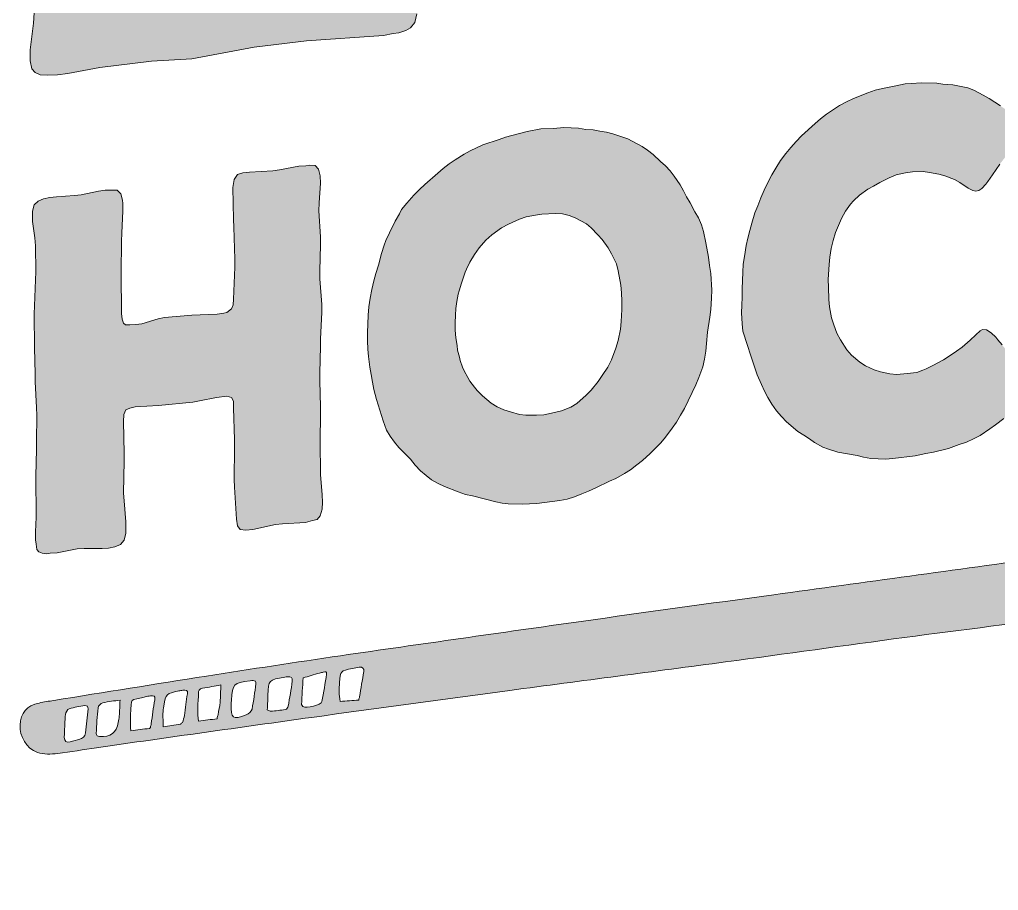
# Model space of a CAD drawing. Header units: inches. Extents: x 0.39 to 6.27, y -7.88 to -1.02.
# Drawn here: x 0.391 to 3.332, y -7.883 to -5.267 of the extents above; entities that cross this region are included whole.
import ezdxf

# ---------------------------------------------------------------- set-up
doc = ezdxf.new("R2010")
doc.units = ezdxf.units.IN
doc.header["$MEASUREMENT"] = 0
doc.layers.add('Layer 1', color=7, linetype='Continuous')

# ---------------------------------------------------------------- blocks, each defined once
blk = doc.blocks.new('block 5')
at = {"layer": 'Layer 1', "true_color": 0xfbb03b}
h = blk.add_hatch(color=40, dxfattribs=at)
h.dxf.hatch_style = 2
h.paths.add_polyline_path([(3.4361, -6.373), (3.4259, -6.3861), (3.403, -6.4126), (3.3876, -6.4278), (3.3633, -6.4515), (3.348, -6.4652), (3.3224, -6.4846), (3.3057, -6.497), (3.2763, -6.5169), (3.257, -6.5267), (3.2352, -6.5368), (3.2134, -6.5439), (3.1813, -6.5553), (3.1363, -6.5667), (3.1131, -6.571), (3.081, -6.5779), (3.0141, -6.5861), (2.9922, -6.5873), (2.9703, -6.5871), (2.9484, -6.5853), (2.9264, -6.5821), (2.9071, -6.5771), (2.849, -6.5664), (2.8206, -6.5581), (2.8038, -6.5513), (2.7792, -6.538), (2.7637, -6.5266), (2.7468, -6.5154), (2.7287, -6.5043), (2.695, -6.4758), (2.6794, -6.46), (2.6651, -6.4425), (2.6508, -6.4221), (2.639, -6.4028), (2.6286, -6.3834), (2.6194, -6.3638), (2.6063, -6.3343), (2.5865, -6.2746), (2.5772, -6.2461), (2.564, -6.2034), (2.5613, -6.1815), (2.5597, -6.1477), (2.5608, -6.1253), (2.5619, -6.1015), (2.5617, -6.0764), (2.5639, -6.0258), (2.565, -6.002), (2.5687, -5.9793), (2.5735, -5.9462), (2.5785, -5.9234), (2.5848, -5.9004), (2.591, -5.8789), (2.5998, -5.8482), (2.6087, -5.8264), (2.6175, -5.8031), (2.6276, -5.7797), (2.639, -5.7561), (2.6504, -5.734), (2.6631, -5.7132), (2.6771, -5.6908), (2.6924, -5.6696), (2.7077, -5.6515), (2.7243, -5.6332), (2.7396, -5.6165), (2.7806, -5.5789), (2.7972, -5.565), (2.8151, -5.551), (2.8536, -5.5255), (2.8754, -5.514), (2.8959, -5.5041), (2.9396, -5.4869), (2.9614, -5.4797), (2.9833, -5.4741), (3.0231, -5.4662), (3.0514, -5.4598), (3.0707, -5.4589), (3.099, -5.4569), (3.1467, -5.4585), (3.1648, -5.4607), (3.1944, -5.463), (3.2396, -5.4722), (3.2577, -5.4789), (3.2861, -5.4946), (3.3042, -5.5042), (3.3379, -5.5267), (3.3781, -5.5544), (3.3923, -5.5645), (3.4001, -5.5709), (3.4092, -5.5801), (3.4118, -5.5917), (3.4107, -5.6036), (3.403, -5.6164), (3.3916, -5.6341), (3.3775, -5.6521), (3.3635, -5.6686), (3.3495, -5.6837), (3.3354, -5.7017), (3.3138, -5.7339), (3.2998, -5.7534), (3.2934, -5.7616), (3.2819, -5.7748), (3.273, -5.7804), (3.264, -5.783), (3.2549, -5.7811), (3.2407, -5.774), (3.2161, -5.7563), (3.1993, -5.748), (3.1708, -5.7367), (3.1528, -5.7315), (3.1244, -5.7261), (3.105, -5.724), (3.0729, -5.725), (3.0523, -5.7276), (3.024, -5.734), (3.0034, -5.7424), (2.9752, -5.7563), (2.956, -5.7675), (2.9393, -5.7769), (2.9137, -5.7949), (2.8958, -5.8119), (2.8869, -5.8219), (2.8716, -5.843), (2.8601, -5.8651), (2.8513, -5.8854), (2.8425, -5.9072), (2.8349, -5.9304), (2.8287, -5.9548), (2.825, -5.9804), (2.8226, -6.0029), (2.8204, -6.0476), (2.8206, -6.0712), (2.8222, -6.108), (2.8236, -6.13), (2.8303, -6.1633), (2.8369, -6.1846), (2.8462, -6.2087), (2.8566, -6.2296), (2.8762, -6.2597), (2.8905, -6.2757), (2.9151, -6.2964), (2.932, -6.3076), (2.9578, -6.3193), (2.9772, -6.3258), (3.0056, -6.3312), (3.0262, -6.3331), (3.0571, -6.3308), (3.0867, -6.3271), (3.1047, -6.3205), (3.1149, -6.3163), (3.1342, -6.3065), (3.1663, -6.2892), (3.1868, -6.2764), (3.206, -6.2636), (3.2226, -6.2512), (3.2469, -6.2305), (3.2635, -6.2137), (3.2763, -6.2017), (3.284, -6.1978), (3.2956, -6.1994), (3.3099, -6.208), (3.3241, -6.221), (3.3294, -6.2293), (3.3424, -6.2439), (3.3632, -6.271), (3.3762, -6.2871), (3.4113, -6.3287), (3.423, -6.345), (3.4295, -6.3516), (3.4361, -6.3641)])
h = blk.add_hatch(color=40, dxfattribs=at)
h.dxf.hatch_style = 2
h.paths.add_polyline_path([(2.4704, -6.0802), (2.4693, -6.104), (2.467, -6.1383), (2.4646, -6.1608), (2.4572, -6.2061), (2.4549, -6.2404), (2.4525, -6.2629), (2.4489, -6.2871), (2.4439, -6.3099), (2.4313, -6.3425), (2.4224, -6.3643), (2.3882, -6.4351), (2.3768, -6.4557), (2.3641, -6.4765), (2.3513, -6.4944), (2.3309, -6.522), (2.3169, -6.5386), (2.3003, -6.5554), (2.285, -6.5706), (2.2619, -6.5912), (2.2453, -6.6051), (2.2261, -6.6193), (2.2081, -6.6303), (2.1825, -6.6453), (2.1632, -6.6536), (2.1222, -6.6735), (2.1004, -6.6835), (2.0798, -6.692), (2.058, -6.7006), (2.0362, -6.7077), (2.0143, -6.7119), (1.9448, -6.7204), (1.901, -6.7228), (1.8585, -6.7221), (1.8405, -6.7199), (1.8211, -6.7163), (1.7514, -6.6983), (1.7308, -6.6934), (1.7088, -6.6857), (1.6675, -6.6701), (1.6481, -6.6606), (1.6286, -6.6497), (1.6118, -6.637), (1.5949, -6.6228), (1.5793, -6.6054), (1.565, -6.588), (1.53, -6.5523), (1.517, -6.5362), (1.5039, -6.5185), (1.4935, -6.5006), (1.483, -6.4723), (1.4631, -6.4081), (1.4552, -6.378), (1.4511, -6.3563), (1.4471, -6.3331), (1.443, -6.3114), (1.4389, -6.2794), (1.4374, -6.2573), (1.4359, -6.2324), (1.4357, -6.2072), (1.4368, -6.1819), (1.4379, -6.1552), (1.4403, -6.1297), (1.4439, -6.1041), (1.4489, -6.0784), (1.4551, -6.0524), (1.4614, -6.0295), (1.4689, -6.0049), (1.4776, -5.9698), (1.4865, -5.945), (1.4915, -5.9311), (1.5016, -5.9076), (1.5194, -5.8729), (1.5321, -5.8506), (1.5384, -5.838), (1.5537, -5.8183), (1.5754, -5.795), (1.592, -5.7781), (1.6087, -5.7628), (1.647, -5.7285), (1.6637, -5.7146), (1.6816, -5.7005), (1.6995, -5.688), (1.7264, -5.6713), (1.7444, -5.6617), (1.7636, -5.652), (1.7829, -5.6437), (1.8317, -5.6273), (1.851, -5.6205), (1.9152, -5.6038), (1.9564, -5.5958), (1.995, -5.594), (2.0259, -5.5917), (2.0478, -5.5919), (2.0697, -5.5937), (2.0917, -5.5969), (2.1136, -5.5986), (2.1342, -5.602), (2.1536, -5.6056), (2.1729, -5.6106), (2.2, -5.6191), (2.2181, -5.6258), (2.2608, -5.6486), (2.2777, -5.6599), (2.2945, -5.6726), (2.3166, -5.6936), (2.3308, -5.7066), (2.3451, -5.7212), (2.3569, -5.7375), (2.3751, -5.7634), (2.3856, -5.7813), (2.3947, -5.7994), (2.4052, -5.8174), (2.4196, -5.8452), (2.43, -5.8632), (2.4392, -5.8842), (2.4458, -5.9041), (2.4525, -5.9374), (2.4606, -5.9808), (2.4633, -6.0056), (2.4674, -6.0302)])
h.paths.add_polyline_path([(2.1579, -6.3109), (2.1693, -6.2888), (2.182, -6.2547), (2.1895, -6.2316), (2.1957, -6.1968), (2.1981, -6.1743), (2.2003, -6.1385), (2.2001, -6.1134), (2.1987, -6.0884), (2.1972, -6.0649), (2.1891, -6.0215), (2.1838, -6.0014), (2.1694, -5.9706), (2.1589, -5.9527), (2.1407, -5.9283), (2.1277, -5.9136), (2.1082, -5.8923), (2.0939, -5.8808), (2.0603, -5.8627), (2.0422, -5.856), (2.0216, -5.8512), (2.0009, -5.8493), (1.9597, -5.8514), (1.9405, -5.8552), (1.9122, -5.8602), (1.8929, -5.867), (1.8595, -5.8814), (1.839, -5.8928), (1.8095, -5.9142), (1.7916, -5.9297), (1.7712, -5.9529), (1.7572, -5.9724), (1.7432, -5.9963), (1.7331, -6.0168), (1.7293, -6.0262), (1.718, -6.0586), (1.7117, -6.0816), (1.7079, -6.0924), (1.7042, -6.1136), (1.7018, -6.1346), (1.7007, -6.1555), (1.6996, -6.1778), (1.6998, -6.2), (1.7012, -6.2235), (1.7053, -6.2467), (1.7067, -6.2598), (1.712, -6.2814), (1.7147, -6.2914), (1.7213, -6.3113), (1.7265, -6.3225), (1.737, -6.3419), (1.7435, -6.353), (1.7578, -6.3719), (1.7656, -6.3813), (1.7812, -6.3972), (1.8071, -6.4191), (1.8253, -6.4302), (1.8459, -6.4395), (1.8653, -6.446), (1.8924, -6.4531), (1.9118, -6.4551), (1.944, -6.4556), (1.9659, -6.4544), (1.998, -6.4475), (2.0186, -6.442), (2.0468, -6.4311), (2.0648, -6.42), (2.0929, -6.3959), (2.1083, -6.3807), (2.1287, -6.3545), (2.1414, -6.3367)])
h = blk.add_hatch(color=40, dxfattribs=at)
h.dxf.hatch_style = 2
h.paths.add_polyline_path([(1.295, -6.6344), (1.2965, -6.6579), (1.2993, -6.6946), (1.3008, -6.7166), (1.2997, -6.7375), (1.2934, -6.7575), (1.2845, -6.7689), (1.2703, -6.7721), (1.2498, -6.7776), (1.1802, -6.7817), (1.1596, -6.7843), (1.0915, -6.7985), (1.0709, -6.8011), (1.0529, -6.7988), (1.045, -6.788), (1.0423, -6.7676), (1.0364, -6.6721), (1.0349, -6.6486), (1.0367, -6.5522), (1.0365, -6.5286), (1.0332, -6.4343), (1.033, -6.4136), (1.0278, -6.4024), (1.0136, -6.3982), (0.9827, -6.402), (0.9313, -6.4127), (0.9107, -6.4167), (0.8077, -6.4264), (0.7382, -6.4305), (0.7215, -6.4341), (0.7099, -6.4399), (0.7036, -6.454), (0.7025, -6.4749), (0.7045, -6.5693), (0.7047, -6.593), (0.7029, -6.6894), (0.7044, -6.7129), (0.71, -6.7758), (0.7103, -6.8098), (0.7053, -6.8312), (0.6938, -6.8444), (0.6771, -6.8509), (0.6578, -6.8548), (0.6385, -6.8556), (0.5844, -6.8564), (0.5638, -6.8574), (0.5034, -6.8693), (0.4828, -6.8703), (0.4725, -6.8716), (0.4583, -6.8704), (0.448, -6.8657), (0.4428, -6.859), (0.4401, -6.843), (0.4387, -6.8299), (0.4385, -6.8062), (0.4407, -6.7615), (0.4397, -6.6374), (0.4417, -6.5587), (0.4415, -6.535), (0.4421, -6.4565), (0.4419, -6.4329), (0.4374, -6.355), (0.4373, -6.3313), (0.4353, -6.2531), (0.4345, -6.1511), (0.4356, -6.1273), (0.4389, -6.0485), (0.4399, -6.0247), (0.438, -5.9465), (0.4366, -5.923), (0.4297, -5.8735), (0.4295, -5.8424), (0.4345, -5.8241), (0.446, -5.8123), (0.4627, -5.8058), (0.482, -5.802), (0.5013, -5.7996), (0.5553, -5.7959), (0.5759, -5.7934), (0.6274, -5.7826), (0.648, -5.7801), (0.6673, -5.7792), (0.684, -5.7801), (0.6944, -5.7907), (0.6997, -5.8093), (0.7011, -5.8194), (0.7013, -5.8416), (0.6979, -5.9086), (0.6968, -5.9324), (0.6963, -6.0287), (0.6973, -6.1499), (0.6987, -6.1675), (0.7027, -6.1789), (0.7092, -6.184), (0.722, -6.1839), (0.7401, -6.1832), (0.7581, -6.1809), (0.8069, -6.1661), (0.8262, -6.1622), (0.9086, -6.1551), (0.9846, -6.1517), (1.0039, -6.1493), (1.0129, -6.1467), (1.0269, -6.1361), (1.032, -6.1236), (1.0331, -6.1072), (1.0375, -6.0105), (1.0373, -5.9868), (1.034, -5.891), (1.0338, -5.8674), (1.0317, -5.7715), (1.0354, -5.7473), (1.0456, -5.7327), (1.061, -5.7279), (1.0816, -5.7254), (1.1511, -5.7213), (1.1717, -5.7187), (1.2296, -5.7072), (1.2502, -5.7061), (1.2618, -5.7047), (1.2785, -5.7056), (1.2889, -5.7162), (1.2942, -5.7363), (1.2944, -5.7584), (1.291, -5.818), (1.2899, -5.8419), (1.2944, -5.9197), (1.2946, -5.9434), (1.2927, -6.0221), (1.2929, -6.0457), (1.2986, -6.1234), (1.2988, -6.1471), (1.2943, -6.2261), (1.2945, -6.2497), (1.2925, -6.3284), (1.2927, -6.3521), (1.2946, -6.4303), (1.2948, -6.4539), (1.2942, -6.5324)])
at = {"layer": 'Layer 1', "lineweight": 0}
for points in [[(3.348, -6.4652), (3.3224, -6.4846), (3.3057, -6.497), (3.2763, -6.5169), (3.257, -6.5267), (3.2352, -6.5368), (3.2134, -6.5439), (3.1813, -6.5553), (3.1363, -6.5667), (3.1131, -6.571), (3.081, -6.5779), (3.0141, -6.5861), (2.9922, -6.5873), (2.9703, -6.5871), (2.9484, -6.5853), (2.9264, -6.5821), (2.9071, -6.5771), (2.849, -6.5664), (2.8206, -6.5581), (2.8038, -6.5513), (2.7792, -6.538), (2.7637, -6.5266), (2.7468, -6.5154), (2.7287, -6.5043), (2.695, -6.4758), (2.6794, -6.46), (2.6651, -6.4425), (2.6508, -6.4221), (2.639, -6.4028), (2.6286, -6.3834), (2.6194, -6.3638), (2.6063, -6.3343), (2.5865, -6.2746), (2.5772, -6.2461), (2.564, -6.2034), (2.5613, -6.1815), (2.5597, -6.1477), (2.5608, -6.1253), (2.5619, -6.1015), (2.5617, -6.0764), (2.5639, -6.0258), (2.565, -6.002), (2.5687, -5.9793), (2.5735, -5.9462), (2.5785, -5.9234), (2.5848, -5.9004), (2.591, -5.8789), (2.5998, -5.8482), (2.6087, -5.8264), (2.6175, -5.8031), (2.6276, -5.7797), (2.639, -5.7561), (2.6504, -5.734), (2.6631, -5.7132), (2.6771, -5.6908), (2.6924, -5.6696), (2.7077, -5.6515), (2.7243, -5.6332), (2.7396, -5.6165), (2.7806, -5.5789), (2.7972, -5.565), (2.8151, -5.551), (2.8536, -5.5255), (2.8754, -5.514), (2.8959, -5.5041), (2.9396, -5.4869), (2.9614, -5.4797), (2.9833, -5.4741), (3.0231, -5.4662), (3.0514, -5.4598), (3.0707, -5.4589), (3.099, -5.4569), (3.1467, -5.4585), (3.1648, -5.4607), (3.1944, -5.463), (3.2396, -5.4722), (3.2577, -5.4789), (3.2861, -5.4946), (3.3042, -5.5042), (3.3379, -5.5267)], [(3.3354, -5.7017), (3.3138, -5.7339), (3.2998, -5.7534), (3.2934, -5.7616), (3.2819, -5.7748), (3.273, -5.7804), (3.264, -5.783), (3.2549, -5.7811), (3.2407, -5.774), (3.2161, -5.7563), (3.1993, -5.748), (3.1708, -5.7367), (3.1528, -5.7315), (3.1244, -5.7261), (3.105, -5.724), (3.0729, -5.725), (3.0523, -5.7276), (3.024, -5.734), (3.0034, -5.7424), (2.9752, -5.7563), (2.956, -5.7675), (2.9393, -5.7769), (2.9137, -5.7949), (2.8958, -5.8119), (2.8869, -5.8219), (2.8716, -5.843), (2.8601, -5.8651), (2.8513, -5.8854), (2.8425, -5.9072), (2.8349, -5.9304), (2.8287, -5.9548), (2.825, -5.9804), (2.8226, -6.0029), (2.8204, -6.0476), (2.8206, -6.0712), (2.8222, -6.108), (2.8236, -6.13), (2.8303, -6.1633), (2.8369, -6.1846), (2.8462, -6.2087), (2.8566, -6.2296), (2.8762, -6.2597), (2.8905, -6.2757), (2.9151, -6.2964), (2.932, -6.3076), (2.9578, -6.3193), (2.9772, -6.3258), (3.0056, -6.3312), (3.0262, -6.3331), (3.0571, -6.3308), (3.0867, -6.3271), (3.1047, -6.3205), (3.1149, -6.3163), (3.1342, -6.3065), (3.1663, -6.2892), (3.1868, -6.2764), (3.206, -6.2636), (3.2226, -6.2512), (3.2469, -6.2305), (3.2635, -6.2137), (3.2763, -6.2017), (3.284, -6.1978), (3.2956, -6.1994), (3.3099, -6.208), (3.3241, -6.221), (3.3294, -6.2293), (3.3424, -6.2439)], [(2.4704, -6.0802), (2.4693, -6.104), (2.467, -6.1383), (2.4646, -6.1608), (2.4572, -6.2061), (2.4549, -6.2404), (2.4525, -6.2629), (2.4489, -6.2871), (2.4439, -6.3099), (2.4313, -6.3425), (2.4224, -6.3643), (2.3882, -6.4351), (2.3768, -6.4557), (2.3641, -6.4765), (2.3513, -6.4944), (2.3309, -6.522), (2.3169, -6.5386), (2.3003, -6.5554), (2.285, -6.5706), (2.2619, -6.5912), (2.2453, -6.6051), (2.2261, -6.6193), (2.2081, -6.6303), (2.1825, -6.6453), (2.1632, -6.6536), (2.1222, -6.6735), (2.1004, -6.6835), (2.0798, -6.692), (2.058, -6.7006), (2.0362, -6.7077), (2.0143, -6.7119), (1.9448, -6.7204), (1.901, -6.7228), (1.8585, -6.7221), (1.8405, -6.7199), (1.8211, -6.7163), (1.7514, -6.6983), (1.7308, -6.6934), (1.7088, -6.6857), (1.6675, -6.6701), (1.6481, -6.6606), (1.6286, -6.6497), (1.6118, -6.637), (1.5949, -6.6228), (1.5793, -6.6054), (1.565, -6.588), (1.53, -6.5523), (1.517, -6.5362), (1.5039, -6.5185), (1.4935, -6.5006), (1.483, -6.4723), (1.4631, -6.4081), (1.4552, -6.378), (1.4511, -6.3563), (1.4471, -6.3331), (1.443, -6.3114), (1.4389, -6.2794), (1.4374, -6.2573), (1.4359, -6.2324), (1.4357, -6.2072), (1.4368, -6.1819), (1.4379, -6.1552), (1.4403, -6.1297), (1.4439, -6.1041), (1.4489, -6.0784), (1.4551, -6.0524), (1.4614, -6.0295), (1.4689, -6.0049), (1.4776, -5.9698), (1.4865, -5.945), (1.4915, -5.9311), (1.5016, -5.9076), (1.5194, -5.8729), (1.5321, -5.8506), (1.5384, -5.838), (1.5537, -5.8183), (1.5754, -5.795), (1.592, -5.7781), (1.6087, -5.7628), (1.647, -5.7285), (1.6637, -5.7146), (1.6816, -5.7005), (1.6995, -5.688), (1.7264, -5.6713), (1.7444, -5.6617), (1.7636, -5.652), (1.7829, -5.6437), (1.8317, -5.6273), (1.851, -5.6205), (1.9152, -5.6038), (1.9564, -5.5958), (1.995, -5.594), (2.0259, -5.5917), (2.0478, -5.5919), (2.0697, -5.5937), (2.0917, -5.5969), (2.1136, -5.5986), (2.1342, -5.602), (2.1536, -5.6056), (2.1729, -5.6106), (2.2, -5.6191), (2.2181, -5.6258), (2.2608, -5.6486), (2.2777, -5.6599), (2.2945, -5.6726), (2.3166, -5.6936), (2.3308, -5.7066), (2.3451, -5.7212), (2.3569, -5.7375), (2.3751, -5.7634), (2.3856, -5.7813), (2.3947, -5.7994), (2.4052, -5.8174), (2.4196, -5.8452), (2.43, -5.8632), (2.4392, -5.8842), (2.4458, -5.9041), (2.4525, -5.9374), (2.4606, -5.9808), (2.4633, -6.0056), (2.4674, -6.0302), (2.4704, -6.0802)], [(1.295, -6.6344), (1.2965, -6.6579), (1.2993, -6.6946), (1.3008, -6.7166), (1.2997, -6.7375), (1.2934, -6.7575), (1.2845, -6.7689), (1.2703, -6.7721), (1.2498, -6.7776), (1.1802, -6.7817), (1.1596, -6.7843), (1.0915, -6.7985), (1.0709, -6.8011), (1.0529, -6.7988), (1.045, -6.788), (1.0423, -6.7676), (1.0364, -6.6721), (1.0349, -6.6486), (1.0367, -6.5522), (1.0365, -6.5286), (1.0332, -6.4343), (1.033, -6.4136), (1.0278, -6.4024), (1.0136, -6.3982), (0.9827, -6.402), (0.9313, -6.4127), (0.9107, -6.4167), (0.8077, -6.4264), (0.7382, -6.4305), (0.7215, -6.4341), (0.7099, -6.4399), (0.7036, -6.454), (0.7025, -6.4749), (0.7045, -6.5693), (0.7047, -6.593), (0.7029, -6.6894), (0.7044, -6.7129), (0.71, -6.7758), (0.7103, -6.8098), (0.7053, -6.8312), (0.6938, -6.8444), (0.6771, -6.8509), (0.6578, -6.8548), (0.6385, -6.8556), (0.5844, -6.8564), (0.5638, -6.8574), (0.5034, -6.8693), (0.4828, -6.8703), (0.4725, -6.8716), (0.4583, -6.8704), (0.448, -6.8657), (0.4428, -6.859), (0.4401, -6.843), (0.4387, -6.8299), (0.4385, -6.8062), (0.4407, -6.7615), (0.4397, -6.6374), (0.4417, -6.5587), (0.4415, -6.535), (0.4421, -6.4565), (0.4419, -6.4329), (0.4374, -6.355), (0.4373, -6.3313), (0.4353, -6.2531), (0.4345, -6.1511), (0.4356, -6.1273), (0.4389, -6.0485), (0.4399, -6.0247), (0.438, -5.9465), (0.4366, -5.923), (0.4297, -5.8735), (0.4295, -5.8424), (0.4345, -5.8241), (0.446, -5.8123), (0.4627, -5.8058), (0.482, -5.802), (0.5013, -5.7996), (0.5553, -5.7959), (0.5759, -5.7934), (0.6274, -5.7826), (0.648, -5.7801), (0.6673, -5.7792), (0.684, -5.7801), (0.6944, -5.7907), (0.6997, -5.8093), (0.7011, -5.8194), (0.7013, -5.8416), (0.6979, -5.9086), (0.6968, -5.9324), (0.6963, -6.0287), (0.6973, -6.1499), (0.6987, -6.1675), (0.7027, -6.1789), (0.7092, -6.184), (0.722, -6.1839), (0.7401, -6.1832), (0.7581, -6.1809), (0.8069, -6.1661), (0.8262, -6.1622), (0.9086, -6.1551), (0.9846, -6.1517), (1.0039, -6.1493), (1.0129, -6.1467), (1.0269, -6.1361), (1.032, -6.1236), (1.0331, -6.1072), (1.0375, -6.0105), (1.0373, -5.9868), (1.034, -5.891), (1.0338, -5.8674), (1.0317, -5.7715), (1.0354, -5.7473), (1.0456, -5.7327), (1.061, -5.7279), (1.0816, -5.7254), (1.1511, -5.7213), (1.1717, -5.7187), (1.2296, -5.7072), (1.2502, -5.7061), (1.2618, -5.7047), (1.2785, -5.7056), (1.2889, -5.7162), (1.2942, -5.7363), (1.2944, -5.7584), (1.291, -5.818), (1.2899, -5.8419), (1.2944, -5.9197), (1.2946, -5.9434), (1.2927, -6.0221), (1.2929, -6.0457), (1.2986, -6.1234), (1.2988, -6.1471), (1.2943, -6.2261), (1.2945, -6.2497), (1.2925, -6.3284), (1.2927, -6.3521), (1.2946, -6.4303), (1.2948, -6.4539), (1.2942, -6.5324), (1.295, -6.6344)], [(2.1579, -6.3109), (2.1693, -6.2888), (2.182, -6.2547), (2.1895, -6.2316), (2.1957, -6.1968), (2.1981, -6.1743), (2.2003, -6.1385), (2.2001, -6.1134), (2.1987, -6.0884), (2.1972, -6.0649), (2.1891, -6.0215), (2.1838, -6.0014), (2.1694, -5.9706), (2.1589, -5.9527), (2.1407, -5.9283), (2.1277, -5.9136), (2.1082, -5.8923), (2.0939, -5.8808), (2.0603, -5.8627), (2.0422, -5.856), (2.0216, -5.8512), (2.0009, -5.8493), (1.9597, -5.8514), (1.9405, -5.8552), (1.9122, -5.8602), (1.8929, -5.867), (1.8595, -5.8814), (1.839, -5.8928), (1.8095, -5.9142), (1.7916, -5.9297), (1.7712, -5.9529), (1.7572, -5.9724), (1.7432, -5.9963), (1.7331, -6.0168), (1.7293, -6.0262), (1.718, -6.0586), (1.7117, -6.0816), (1.7079, -6.0924), (1.7042, -6.1136), (1.7018, -6.1346), (1.7007, -6.1555), (1.6996, -6.1778), (1.6998, -6.2), (1.7012, -6.2235), (1.7053, -6.2467), (1.7067, -6.2598), (1.712, -6.2814), (1.7147, -6.2914), (1.7213, -6.3113), (1.7265, -6.3225), (1.737, -6.3419), (1.7435, -6.353), (1.7578, -6.3719), (1.7656, -6.3813), (1.7812, -6.3972), (1.8071, -6.4191), (1.8253, -6.4302), (1.8459, -6.4395), (1.8653, -6.446), (1.8924, -6.4531), (1.9118, -6.4551), (1.944, -6.4556), (1.9659, -6.4544), (1.998, -6.4475), (2.0186, -6.442), (2.0468, -6.4311), (2.0648, -6.42), (2.0929, -6.3959), (2.1083, -6.3807), (2.1287, -6.3545), (2.1414, -6.3367), (2.1579, -6.3109)]]:
    blk.add_lwpolyline(points, dxfattribs=at)
blk = doc.blocks.new('block 4')
at = {"layer": 'Layer 1', "true_color": 0xfbb03b}
h = blk.add_hatch(color=40, dxfattribs=at)
h.dxf.hatch_style = 2
h.paths.add_polyline_path([(1.5856, -5.1984), (1.5838, -5.2318), (1.5839, -5.2504), (1.5779, -5.2761), (1.5655, -5.2921), (1.5509, -5.3001), (1.5301, -5.3068), (1.5133, -5.3089), (1.4841, -5.3145), (1.2522, -5.3306), (1.0956, -5.3498), (0.9078, -5.3853), (0.7866, -5.3919), (0.6321, -5.4109), (0.536, -5.4289), (0.5047, -5.4327), (0.4755, -5.4342), (0.4525, -5.4329), (0.4378, -5.4264), (0.4272, -5.4153), (0.4229, -5.3909), (0.4226, -5.3578), (0.4324, -5.2778), (0.4342, -5.2465), (0.425, -5.1378), (0.4248, -5.1046), (0.428, -4.9944), (0.4278, -4.9612), (0.4299, -4.7081), (0.4297, -4.6749), (0.4193, -4.4233), (0.419, -4.3902), (0.4161, -4.2807), (0.4146, -4.1046), (0.41, -4.043), (0.4097, -4.0119), (0.4117, -3.9931), (0.4177, -3.9654), (0.426, -3.9519), (0.4405, -3.9439), (0.4635, -3.9369), (0.4802, -3.9349), (0.5115, -3.929), (0.6139, -3.9226), (0.6473, -3.9185), (0.7955, -3.8982), (0.8164, -3.8957), (0.8311, -3.9022), (0.8416, -3.9154), (0.8431, -4.0956), (0.8482, -4.2152), (0.8485, -4.2483), (0.8432, -4.3692), (0.8435, -4.4023), (0.8486, -4.5219), (0.8489, -4.555), (0.8561, -4.6744), (0.8564, -4.7075), (0.846, -4.9824), (0.8483, -5.0029), (0.8504, -5.013), (0.8547, -5.0228), (0.8652, -5.0298), (0.8903, -5.0309), (0.9613, -5.0263), (1.0239, -5.0145), (1.0574, -5.0104), (1.358, -4.9693), (1.3914, -4.9631), (1.4624, -4.9461), (1.4958, -4.94), (1.5271, -4.9361), (1.5522, -4.9393), (1.5669, -4.9499), (1.5733, -4.9636), (1.5756, -4.9861), (1.5786, -5.1018), (1.5809, -5.1347)])
at = {"layer": 'Layer 1', "lineweight": 0}
blk.add_lwpolyline([(1.5839, -5.2504), (1.5779, -5.2761), (1.5655, -5.2921), (1.5509, -5.3001), (1.5301, -5.3068), (1.5133, -5.3089), (1.4841, -5.3145), (1.2522, -5.3306), (1.0956, -5.3498), (0.9078, -5.3853), (0.7866, -5.3919), (0.6321, -5.4109), (0.536, -5.4289), (0.5047, -5.4327), (0.4755, -5.4342), (0.4525, -5.4329), (0.4378, -5.4264), (0.4272, -5.4153), (0.4229, -5.3909), (0.4226, -5.3578), (0.4324, -5.2778), (0.4342, -5.2465)], dxfattribs=at)
at = {"layer": 'Layer 1'}
blk.add_blockref('block 5', (0, 0), dxfattribs=at)
blk = doc.blocks.new('block 2')
at = {"layer": 'Layer 1', "true_color": 0x0099ff}
h = blk.add_hatch(color=150, dxfattribs=at)
h.dxf.hatch_style = 2
edge = h.paths.add_edge_path()
edge.add_spline(control_points=[(6.0774, -7.5068), (6.0559, -7.4796), (6.0349, -7.4517), (6.0104, -7.4269), (5.9353, -7.3511), (5.8597, -7.2757), (5.7823, -7.2018), (5.6998, -7.1231), (5.6149, -7.0464), (5.5313, -6.9686), (5.4963, -6.936), (5.4619, -6.9028), (5.4271, -6.8698), (5.426, -6.8709), (5.4249, -6.872), (5.4238, -6.8731), (5.3926, -6.8467), (5.3635, -6.8171), (5.3295, -6.7944), (5.266, -6.752), (5.1939, -6.7312), (5.1205, -6.7158), (5.0257, -6.6959), (4.9323, -6.6923), (4.8392, -6.7044), (4.5839, -6.7377), (4.3282, -6.7692), (4.0729, -6.8024), (3.873, -6.8285), (3.6734, -6.8558), (3.4738, -6.883), (3.2013, -6.9201), (2.9288, -6.9574), (2.6563, -6.9949), (2.4634, -7.0214), (2.2706, -7.0478), (2.0779, -7.075), (1.8368, -7.109), (1.5958, -7.1433), (1.355, -7.1782), (1.2204, -7.1978), (1.0861, -7.2184), (0.952, -7.2394), (0.799, -7.2633), (0.6462, -7.288), (0.4934, -7.3124), (0.4787, -7.3148), (0.4638, -7.317), (0.4494, -7.3202), (0.4118, -7.3285), (0.3938, -7.3497), (0.3922, -7.3868), (0.3906, -7.4205), (0.4105, -7.4564), (0.4441, -7.4686), (0.4627, -7.4754), (0.4853, -7.4741), (0.5051, -7.472), (0.5444, -7.4678), (0.583, -7.46), (0.622, -7.4544), (0.8375, -7.4239), (1.053, -7.3933), (1.2687, -7.3634), (1.4669, -7.3359), (1.6652, -7.3089), (1.8636, -7.2824), (2.0796, -7.2535), (2.2958, -7.2256), (2.5118, -7.1967), (2.6912, -7.1726), (2.8703, -7.1473), (3.0498, -7.1234), (3.2226, -7.1004), (3.3958, -7.079), (3.5687, -7.0563), (3.724, -7.036), (3.8791, -7.0147), (4.0344, -6.9943), (4.2045, -6.972), (4.3747, -6.9501), (4.545, -6.9284), (4.5977, -6.9217), (4.6506, -6.9156), (4.7035, -6.91), (4.8051, -6.8992), (4.8997, -6.928), (4.9877, -6.9837), (5.0344, -7.0132), (5.0797, -7.0453), (5.1226, -7.0798), (5.1588, -7.1089), (5.1911, -7.1426), (5.2242, -7.1751), (5.2562, -7.2066), (5.2866, -7.2396), (5.3185, -7.2711), (5.3766, -7.3284), (5.4358, -7.3847), (5.4935, -7.4422), (5.5462, -7.4947), (5.5975, -7.5485), (5.6497, -7.6014), (5.6744, -7.6264), (5.6994, -7.6511), (5.7248, -7.6754), (5.7634, -7.7125), (5.8025, -7.7491), (5.8412, -7.7861), (5.8656, -7.8094), (5.8889, -7.8338), (5.9142, -7.8563), (5.9444, -7.8831), (5.9564, -7.8832), (5.9753, -7.8522), (5.9923, -7.8243), (6.0064, -7.7943), (6.0172, -7.7634), (6.0415, -7.6941), (6.0617, -7.6232), (6.0864, -7.554), (6.093, -7.5353), (6.0888, -7.5212), (6.0774, -7.5068)], knot_values=[0, 0, 0, 0, 1, 1, 1, 2, 2, 2, 3, 3, 3, 4, 4, 4, 5, 5, 5, 6, 6, 6, 7, 7, 7, 8, 8, 8, 9, 9, 9, 10, 10, 10, 11, 11, 11, 12, 12, 12, 13, 13, 13, 14, 14, 14, 15, 15, 15, 16, 16, 16, 17, 17, 17, 18, 18, 18, 19, 19, 19, 20, 20, 20, 21, 21, 21, 22, 22, 22, 23, 23, 23, 24, 24, 24, 25, 25, 25, 26, 26, 26, 27, 27, 27, 28, 28, 28, 29, 29, 29, 30, 30, 30, 31, 31, 31, 32, 32, 32, 33, 33, 33, 34, 34, 34, 35, 35, 35, 36, 36, 36, 37, 37, 37, 38, 38, 38, 39, 39, 39, 40, 40, 40, 41, 41, 41, 41], degree=3, periodic=1)
edge = h.paths.add_edge_path()
edge.add_spline(control_points=[(0.5951, -7.3299), (0.5955, -7.3324), (0.5965, -7.3351), (0.5963, -7.3376), (0.5938, -7.3617), (0.5911, -7.3858), (0.5886, -7.4099), (0.5874, -7.4215), (0.5806, -7.4267), (0.5689, -7.4301), (0.5233, -7.4431), (0.5229, -7.4431), (0.5261, -7.3973), (0.527, -7.3832), (0.5265, -7.3688), (0.5287, -7.3551), (0.5298, -7.3484), (0.5341, -7.3393), (0.5399, -7.3374), (0.5548, -7.3324), (0.5712, -7.3306), (0.5871, -7.3279), (0.5895, -7.3275), (0.5924, -7.3292), (0.5951, -7.3299)], knot_values=[0, 0, 0, 0, 1, 1, 1, 2, 2, 2, 3, 3, 3, 4, 4, 4, 5, 5, 5, 6, 6, 6, 7, 7, 7, 8, 8, 8, 8], degree=3, periodic=1)
edge = h.paths.add_edge_path()
edge.add_spline(control_points=[(0.6926, -7.3115), (0.6918, -7.3275), (0.6914, -7.3436), (0.6903, -7.3596), (0.6899, -7.3659), (0.688, -7.3721), (0.6869, -7.3783), (0.6818, -7.4094), (0.6645, -7.4228), (0.6308, -7.4213), (0.6284, -7.4212), (0.6258, -7.4196), (0.6234, -7.4187), (0.6226, -7.4162), (0.6209, -7.4136), (0.6211, -7.4113), (0.6225, -7.3857), (0.6234, -7.36), (0.6266, -7.3347), (0.6273, -7.3287), (0.6347, -7.3214), (0.641, -7.3198), (0.6576, -7.3155), (0.6753, -7.3141), (0.6926, -7.3115)], knot_values=[0, 0, 0, 0, 1, 1, 1, 2, 2, 2, 3, 3, 3, 4, 4, 4, 5, 5, 5, 6, 6, 6, 7, 7, 7, 8, 8, 8, 8], degree=3, periodic=1)
edge = h.paths.add_edge_path()
edge.add_spline(control_points=[(0.797, -7.3105), (0.7924, -7.3343), (0.7896, -7.3586), (0.786, -7.3826), (0.7855, -7.3864), (0.7846, -7.3901), (0.7839, -7.3934), (0.7827, -7.3947), (0.782, -7.3963), (0.7809, -7.3964), (0.7622, -7.3989), (0.7434, -7.4012), (0.7246, -7.4036), (0.7243, -7.392), (0.7241, -7.3804), (0.7239, -7.3688), (0.7238, -7.3649), (0.7238, -7.361), (0.7241, -7.3572), (0.7282, -7.2983), (0.7162, -7.316), (0.7758, -7.2999), (0.7784, -7.2992), (0.7812, -7.299), (0.7839, -7.2987), (0.793, -7.2979), (0.7996, -7.2977), (0.797, -7.3105)], knot_values=[0, 0, 0, 0, 1, 1, 1, 2, 2, 2, 3, 3, 3, 4, 4, 4, 5, 5, 5, 6, 6, 6, 7, 7, 7, 8, 8, 8, 9, 9, 9, 9], degree=3, periodic=1)
edge = h.paths.add_edge_path()
edge.add_spline(control_points=[(0.8947, -7.2931), (0.8907, -7.3143), (0.8889, -7.3359), (0.8857, -7.3573), (0.8846, -7.3647), (0.8821, -7.3719), (0.8803, -7.3785), (0.8778, -7.3807), (0.8762, -7.3833), (0.8739, -7.3837), (0.8568, -7.3867), (0.8395, -7.3892), (0.8223, -7.3919), (0.822, -7.3787), (0.8213, -7.3654), (0.8215, -7.3522), (0.8217, -7.3446), (0.8231, -7.337), (0.8243, -7.3295), (0.8305, -7.292), (0.8306, -7.292), (0.8694, -7.284), (0.8733, -7.2832), (0.8773, -7.2826), (0.8813, -7.2821), (0.89, -7.2811), (0.8972, -7.28), (0.8947, -7.2931)], knot_values=[0, 0, 0, 0, 1, 1, 1, 2, 2, 2, 3, 3, 3, 4, 4, 4, 5, 5, 5, 6, 6, 6, 7, 7, 7, 8, 8, 8, 9, 9, 9, 9], degree=3, periodic=1)
edge = h.paths.add_edge_path()
edge.add_spline(control_points=[(0.9954, -7.2659), (0.9947, -7.2833), (0.9946, -7.3007), (0.9931, -7.318), (0.992, -7.3306), (0.9891, -7.343), (0.9869, -7.3554), (0.9862, -7.359), (0.9851, -7.3625), (0.9838, -7.3673), (0.9651, -7.3699), (0.9465, -7.3724), (0.928, -7.375), (0.9273, -7.3626), (0.9259, -7.3501), (0.926, -7.3378), (0.9262, -7.3224), (0.9278, -7.3072), (0.9282, -7.2918), (0.9284, -7.2835), (0.9297, -7.2772), (0.9403, -7.2757), (0.9588, -7.273), (0.9771, -7.2693), (0.9954, -7.2659)], knot_values=[0, 0, 0, 0, 1, 1, 1, 2, 2, 2, 3, 3, 3, 4, 4, 4, 5, 5, 5, 6, 6, 6, 7, 7, 7, 8, 8, 8, 8], degree=3, periodic=1)
edge = h.paths.add_edge_path()
edge.add_spline(control_points=[(1.0995, -7.2549), (1.0999, -7.2575), (1.101, -7.2602), (1.1007, -7.2626), (1.0972, -7.2879), (1.0945, -7.3134), (1.089, -7.3382), (1.0874, -7.3454), (1.0793, -7.3532), (1.0717, -7.356), (1.0305, -7.3713), (1.0247, -7.3668), (1.0264, -7.3233), (1.0265, -7.3194), (1.027, -7.3156), (1.0272, -7.3117), (1.0302, -7.2624), (1.0324, -7.2602), (1.0839, -7.2535), (1.0866, -7.2531), (1.0894, -7.2527), (1.0921, -7.2529), (1.0945, -7.2531), (1.097, -7.2542), (1.0995, -7.2549)], knot_values=[0, 0, 0, 0, 1, 1, 1, 2, 2, 2, 3, 3, 3, 4, 4, 4, 5, 5, 5, 6, 6, 6, 7, 7, 7, 8, 8, 8, 8], degree=3, periodic=1)
edge = h.paths.add_edge_path()
edge.add_spline(control_points=[(1.2101, -7.2543), (1.2065, -7.2795), (1.2023, -7.3046), (1.1976, -7.3296), (1.1969, -7.3336), (1.1931, -7.339), (1.1894, -7.3396), (1.1749, -7.3424), (1.16, -7.3436), (1.1451, -7.345), (1.1429, -7.3452), (1.1402, -7.3432), (1.1344, -7.3408), (1.1348, -7.3384), (1.1356, -7.3348), (1.1358, -7.331), (1.1361, -7.3194), (1.1359, -7.3078), (1.1365, -7.2962), (1.139, -7.2509), (1.1391, -7.2509), (1.1872, -7.2424), (1.1898, -7.242), (1.1925, -7.2415), (1.1952, -7.2411), (1.206, -7.2396), (1.2114, -7.2448), (1.2101, -7.2543)], knot_values=[0, 0, 0, 0, 1, 1, 1, 2, 2, 2, 3, 3, 3, 4, 4, 4, 5, 5, 5, 6, 6, 6, 7, 7, 7, 8, 8, 8, 9, 9, 9, 9], degree=3, periodic=1)
edge = h.paths.add_edge_path()
edge.add_spline(control_points=[(1.3129, -7.2333), (1.3087, -7.2609), (1.3044, -7.2885), (1.2989, -7.3157), (1.2967, -7.3265), (1.2525, -7.3375), (1.2419, -7.331), (1.2404, -7.3289), (1.2376, -7.3266), (1.2377, -7.3247), (1.2392, -7.2981), (1.241, -7.2714), (1.2428, -7.2448), (1.259, -7.2399), (1.2752, -7.235), (1.2915, -7.2301), (1.2953, -7.229), (1.2995, -7.2287), (1.3031, -7.2272), (1.3096, -7.2247), (1.314, -7.2261), (1.3129, -7.2333)], knot_values=[0, 0, 0, 0, 1, 1, 1, 2, 2, 2, 3, 3, 3, 4, 4, 4, 5, 5, 5, 6, 6, 6, 7, 7, 7, 7], degree=3, periodic=1)
edge = h.paths.add_edge_path()
edge.add_spline(control_points=[(1.4245, -7.226), (1.4206, -7.2512), (1.4162, -7.2763), (1.4119, -7.3013), (1.4115, -7.3039), (1.4107, -7.3063), (1.4095, -7.3112), (1.3917, -7.3126), (1.3729, -7.314), (1.3541, -7.3154), (1.3529, -7.3055), (1.3512, -7.2957), (1.3508, -7.2859), (1.3505, -7.2769), (1.3516, -7.2679), (1.3521, -7.259), (1.354, -7.2237), (1.354, -7.2237), (1.3907, -7.2165), (1.3973, -7.2152), (1.4038, -7.2135), (1.4105, -7.2125), (1.422, -7.2106), (1.4258, -7.2169), (1.4245, -7.226)], knot_values=[0, 0, 0, 0, 1, 1, 1, 2, 2, 2, 3, 3, 3, 4, 4, 4, 5, 5, 5, 6, 6, 6, 7, 7, 7, 8, 8, 8, 8], degree=3, periodic=1)
edge = h.paths.add_edge_path()
edge.add_spline(control_points=[(5.2904, -6.9117), (5.2851, -6.9089), (5.2797, -6.906), (5.2735, -6.9027), (5.2713, -6.8991), (5.2689, -6.8951), (5.2665, -6.8912), (5.2709, -6.8941), (5.2757, -6.8968), (5.2797, -6.9002), (5.2837, -6.9036), (5.2869, -6.9078), (5.2904, -6.9117)], knot_values=[0, 0, 0, 0, 1, 1, 1, 2, 2, 2, 3, 3, 3, 4, 4, 4, 4], degree=3, periodic=1)
edge = h.paths.add_edge_path()
edge.add_spline(control_points=[(5.9594, -7.5352), (5.948, -7.5464), (5.9399, -7.5378), (5.9322, -7.5293), (5.9238, -7.52), (5.9167, -7.5097), (5.9082, -7.5005), (5.8476, -7.4348), (5.7865, -7.3695), (5.7261, -7.3036), (5.6608, -7.2325), (5.5921, -7.1643), (5.5194, -7.0996), (5.4942, -7.0772), (5.4706, -7.0532), (5.4458, -7.0303), (5.4365, -7.0217), (5.426, -7.0142), (5.416, -7.0063), (5.3847, -6.982), (5.3533, -6.9579), (5.3222, -6.9335), (5.3191, -6.931), (5.3173, -6.9271), (5.3149, -6.9238), (5.3185, -6.9254), (5.3225, -6.9265), (5.3256, -6.9288), (5.3598, -6.9538), (5.3947, -6.9782), (5.4278, -7.0045), (5.4644, -7.0336), (5.4993, -7.0646), (5.535, -7.0948), (5.5346, -7.0952), (5.5343, -7.0956), (5.5339, -7.096), (5.5826, -7.1371), (5.6331, -7.1764), (5.6793, -7.2199), (5.7407, -7.2776), (5.799, -7.3383), (5.858, -7.3981), (5.8934, -7.434), (5.9273, -7.4713), (5.9629, -7.507), (5.9769, -7.521), (5.9678, -7.527), (5.9594, -7.5352)], knot_values=[0, 0, 0, 0, 1, 1, 1, 2, 2, 2, 3, 3, 3, 4, 4, 4, 5, 5, 5, 6, 6, 6, 7, 7, 7, 8, 8, 8, 9, 9, 9, 10, 10, 10, 11, 11, 11, 12, 12, 12, 13, 13, 13, 14, 14, 14, 15, 15, 15, 16, 16, 16, 16], degree=3, periodic=1)
at = {"layer": 'Layer 1', "lineweight": 0}
for points, knots in [([(6.0774, -7.5068), (6.0559, -7.4796), (6.0349, -7.4517), (6.0104, -7.4269), (5.9353, -7.3511), (5.8597, -7.2757), (5.7823, -7.2018), (5.6998, -7.1231), (5.6149, -7.0464), (5.5313, -6.9686), (5.4963, -6.936), (5.4619, -6.9028), (5.4271, -6.8698), (5.426, -6.8709), (5.4249, -6.872), (5.4238, -6.8731), (5.3926, -6.8467), (5.3635, -6.8171), (5.3295, -6.7944), (5.266, -6.752), (5.1939, -6.7312), (5.1205, -6.7158), (5.0257, -6.6959), (4.9323, -6.6923), (4.8392, -6.7044), (4.5839, -6.7377), (4.3282, -6.7692), (4.0729, -6.8024), (3.873, -6.8285), (3.6734, -6.8558), (3.4738, -6.883), (3.2013, -6.9201), (2.9288, -6.9574), (2.6563, -6.9949), (2.4634, -7.0214), (2.2706, -7.0478), (2.0779, -7.075), (1.8368, -7.109), (1.5958, -7.1433), (1.355, -7.1782), (1.2204, -7.1978), (1.0861, -7.2184), (0.952, -7.2394), (0.799, -7.2633), (0.6462, -7.288), (0.4934, -7.3124), (0.4787, -7.3148), (0.4638, -7.317), (0.4494, -7.3202), (0.4118, -7.3285), (0.3938, -7.3497), (0.3922, -7.3868), (0.3906, -7.4205), (0.4105, -7.4564), (0.4441, -7.4686), (0.4627, -7.4754), (0.4853, -7.4741), (0.5051, -7.472), (0.5444, -7.4678), (0.583, -7.46), (0.622, -7.4544), (0.8375, -7.4239), (1.053, -7.3933), (1.2687, -7.3634), (1.4669, -7.3359), (1.6652, -7.3089), (1.8636, -7.2824), (2.0796, -7.2535), (2.2958, -7.2256), (2.5118, -7.1967), (2.6912, -7.1726), (2.8703, -7.1473), (3.0498, -7.1234), (3.2226, -7.1004), (3.3958, -7.079), (3.5687, -7.0563), (3.724, -7.036), (3.8791, -7.0147), (4.0344, -6.9943), (4.2045, -6.972), (4.3747, -6.9501), (4.545, -6.9284), (4.5977, -6.9217), (4.6506, -6.9156), (4.7035, -6.91), (4.8051, -6.8992), (4.8997, -6.928), (4.9877, -6.9837), (5.0344, -7.0132), (5.0797, -7.0453), (5.1226, -7.0798), (5.1588, -7.1089), (5.1911, -7.1426), (5.2242, -7.1751), (5.2562, -7.2066), (5.2866, -7.2396), (5.3185, -7.2711), (5.3766, -7.3284), (5.4358, -7.3847), (5.4935, -7.4422), (5.5462, -7.4947), (5.5975, -7.5485), (5.6497, -7.6014), (5.6744, -7.6264), (5.6994, -7.6511), (5.7248, -7.6754), (5.7634, -7.7125), (5.8025, -7.7491), (5.8412, -7.7861), (5.8656, -7.8094), (5.8889, -7.8338), (5.9142, -7.8563), (5.9444, -7.8831), (5.9564, -7.8832), (5.9753, -7.8522), (5.9923, -7.8243), (6.0064, -7.7943), (6.0172, -7.7634), (6.0415, -7.6941), (6.0617, -7.6232), (6.0864, -7.554), (6.093, -7.5353), (6.0888, -7.5212), (6.0774, -7.5068)], [0, 0, 0, 0, 1, 1, 1, 2, 2, 2, 3, 3, 3, 4, 4, 4, 5, 5, 5, 6, 6, 6, 7, 7, 7, 8, 8, 8, 9, 9, 9, 10, 10, 10, 11, 11, 11, 12, 12, 12, 13, 13, 13, 14, 14, 14, 15, 15, 15, 16, 16, 16, 17, 17, 17, 18, 18, 18, 19, 19, 19, 20, 20, 20, 21, 21, 21, 22, 22, 22, 23, 23, 23, 24, 24, 24, 25, 25, 25, 26, 26, 26, 27, 27, 27, 28, 28, 28, 29, 29, 29, 30, 30, 30, 31, 31, 31, 32, 32, 32, 33, 33, 33, 34, 34, 34, 35, 35, 35, 36, 36, 36, 37, 37, 37, 38, 38, 38, 39, 39, 39, 40, 40, 40, 41, 41, 41, 41]), ([(1.3129, -7.2333), (1.3087, -7.2609), (1.3044, -7.2885), (1.2989, -7.3157), (1.2967, -7.3265), (1.2525, -7.3375), (1.2419, -7.331), (1.2404, -7.3289), (1.2376, -7.3266), (1.2377, -7.3247), (1.2392, -7.2981), (1.241, -7.2714), (1.2428, -7.2448), (1.259, -7.2399), (1.2752, -7.235), (1.2915, -7.2301), (1.2953, -7.229), (1.2995, -7.2287), (1.3031, -7.2272), (1.3096, -7.2247), (1.314, -7.2261), (1.3129, -7.2333)], [0, 0, 0, 0, 1, 1, 1, 2, 2, 2, 3, 3, 3, 4, 4, 4, 5, 5, 5, 6, 6, 6, 7, 7, 7, 7]), ([(1.4245, -7.226), (1.4206, -7.2512), (1.4162, -7.2763), (1.4119, -7.3013), (1.4115, -7.3039), (1.4107, -7.3063), (1.4095, -7.3112), (1.3917, -7.3126), (1.3729, -7.314), (1.3541, -7.3154), (1.3529, -7.3055), (1.3512, -7.2957), (1.3508, -7.2859), (1.3505, -7.2769), (1.3516, -7.2679), (1.3521, -7.259), (1.354, -7.2237), (1.354, -7.2237), (1.3907, -7.2165), (1.3973, -7.2152), (1.4038, -7.2135), (1.4105, -7.2125), (1.422, -7.2106), (1.4258, -7.2169), (1.4245, -7.226)], [0, 0, 0, 0, 1, 1, 1, 2, 2, 2, 3, 3, 3, 4, 4, 4, 5, 5, 5, 6, 6, 6, 7, 7, 7, 8, 8, 8, 8]), ([(1.0995, -7.2549), (1.0999, -7.2575), (1.101, -7.2602), (1.1007, -7.2626), (1.0972, -7.2879), (1.0945, -7.3134), (1.089, -7.3382), (1.0874, -7.3454), (1.0793, -7.3532), (1.0717, -7.356), (1.0305, -7.3713), (1.0247, -7.3668), (1.0264, -7.3233), (1.0265, -7.3194), (1.027, -7.3156), (1.0272, -7.3117), (1.0302, -7.2624), (1.0324, -7.2602), (1.0839, -7.2535), (1.0866, -7.2531), (1.0894, -7.2527), (1.0921, -7.2529), (1.0945, -7.2531), (1.097, -7.2542), (1.0995, -7.2549)], [0, 0, 0, 0, 1, 1, 1, 2, 2, 2, 3, 3, 3, 4, 4, 4, 5, 5, 5, 6, 6, 6, 7, 7, 7, 8, 8, 8, 8]), ([(1.2101, -7.2543), (1.2065, -7.2795), (1.2023, -7.3046), (1.1976, -7.3296), (1.1969, -7.3336), (1.1931, -7.339), (1.1894, -7.3396), (1.1749, -7.3424), (1.16, -7.3436), (1.1451, -7.345), (1.1429, -7.3452), (1.1402, -7.3432), (1.1344, -7.3408), (1.1348, -7.3384), (1.1356, -7.3348), (1.1358, -7.331), (1.1361, -7.3194), (1.1359, -7.3078), (1.1365, -7.2962), (1.139, -7.2509), (1.1391, -7.2509), (1.1872, -7.2424), (1.1898, -7.242), (1.1925, -7.2415), (1.1952, -7.2411), (1.206, -7.2396), (1.2114, -7.2448), (1.2101, -7.2543)], [0, 0, 0, 0, 1, 1, 1, 2, 2, 2, 3, 3, 3, 4, 4, 4, 5, 5, 5, 6, 6, 6, 7, 7, 7, 8, 8, 8, 9, 9, 9, 9]), ([(0.8947, -7.2931), (0.8907, -7.3143), (0.8889, -7.3359), (0.8857, -7.3573), (0.8846, -7.3647), (0.8821, -7.3719), (0.8803, -7.3785), (0.8778, -7.3807), (0.8762, -7.3833), (0.8739, -7.3837), (0.8568, -7.3867), (0.8395, -7.3892), (0.8223, -7.3919), (0.822, -7.3787), (0.8213, -7.3654), (0.8215, -7.3522), (0.8217, -7.3446), (0.8231, -7.337), (0.8243, -7.3295), (0.8305, -7.292), (0.8306, -7.292), (0.8694, -7.284), (0.8733, -7.2832), (0.8773, -7.2826), (0.8813, -7.2821), (0.89, -7.2811), (0.8972, -7.28), (0.8947, -7.2931)], [0, 0, 0, 0, 1, 1, 1, 2, 2, 2, 3, 3, 3, 4, 4, 4, 5, 5, 5, 6, 6, 6, 7, 7, 7, 8, 8, 8, 9, 9, 9, 9]), ([(0.9954, -7.2659), (0.9947, -7.2833), (0.9946, -7.3007), (0.9931, -7.318), (0.992, -7.3306), (0.9891, -7.343), (0.9869, -7.3554), (0.9862, -7.359), (0.9851, -7.3625), (0.9838, -7.3673), (0.9651, -7.3699), (0.9465, -7.3724), (0.928, -7.375), (0.9273, -7.3626), (0.9259, -7.3501), (0.926, -7.3378), (0.9262, -7.3224), (0.9278, -7.3072), (0.9282, -7.2918), (0.9284, -7.2835), (0.9297, -7.2772), (0.9403, -7.2757), (0.9588, -7.273), (0.9771, -7.2693), (0.9954, -7.2659)], [0, 0, 0, 0, 1, 1, 1, 2, 2, 2, 3, 3, 3, 4, 4, 4, 5, 5, 5, 6, 6, 6, 7, 7, 7, 8, 8, 8, 8]), ([(0.6926, -7.3115), (0.6918, -7.3275), (0.6914, -7.3436), (0.6903, -7.3596), (0.6899, -7.3659), (0.688, -7.3721), (0.6869, -7.3783), (0.6818, -7.4094), (0.6645, -7.4228), (0.6308, -7.4213), (0.6284, -7.4212), (0.6258, -7.4196), (0.6234, -7.4187), (0.6226, -7.4162), (0.6209, -7.4136), (0.6211, -7.4113), (0.6225, -7.3857), (0.6234, -7.36), (0.6266, -7.3347), (0.6273, -7.3287), (0.6347, -7.3214), (0.641, -7.3198), (0.6576, -7.3155), (0.6753, -7.3141), (0.6926, -7.3115)], [0, 0, 0, 0, 1, 1, 1, 2, 2, 2, 3, 3, 3, 4, 4, 4, 5, 5, 5, 6, 6, 6, 7, 7, 7, 8, 8, 8, 8]), ([(0.797, -7.3105), (0.7924, -7.3343), (0.7896, -7.3586), (0.786, -7.3826), (0.7855, -7.3864), (0.7846, -7.3901), (0.7839, -7.3934), (0.7827, -7.3947), (0.782, -7.3963), (0.7809, -7.3964), (0.7622, -7.3989), (0.7434, -7.4012), (0.7246, -7.4036), (0.7243, -7.392), (0.7241, -7.3804), (0.7239, -7.3688), (0.7238, -7.3649), (0.7238, -7.361), (0.7241, -7.3572), (0.7282, -7.2983), (0.7162, -7.316), (0.7758, -7.2999), (0.7784, -7.2992), (0.7812, -7.299), (0.7839, -7.2987), (0.793, -7.2979), (0.7996, -7.2977), (0.797, -7.3105)], [0, 0, 0, 0, 1, 1, 1, 2, 2, 2, 3, 3, 3, 4, 4, 4, 5, 5, 5, 6, 6, 6, 7, 7, 7, 8, 8, 8, 9, 9, 9, 9]), ([(0.5951, -7.3299), (0.5955, -7.3324), (0.5965, -7.3351), (0.5963, -7.3376), (0.5938, -7.3617), (0.5911, -7.3858), (0.5886, -7.4099), (0.5874, -7.4215), (0.5806, -7.4267), (0.5689, -7.4301), (0.5233, -7.4431), (0.5229, -7.4431), (0.5261, -7.3973), (0.527, -7.3832), (0.5265, -7.3688), (0.5287, -7.3551), (0.5298, -7.3484), (0.5341, -7.3393), (0.5399, -7.3374), (0.5548, -7.3324), (0.5712, -7.3306), (0.5871, -7.3279), (0.5895, -7.3275), (0.5924, -7.3292), (0.5951, -7.3299)], [0, 0, 0, 0, 1, 1, 1, 2, 2, 2, 3, 3, 3, 4, 4, 4, 5, 5, 5, 6, 6, 6, 7, 7, 7, 8, 8, 8, 8])]:
    blk.add_open_spline(points, degree=3, knots=knots, dxfattribs=at)
at = {"layer": 'Layer 1'}
blk.add_blockref('block 4', (0, 0), dxfattribs=at)

msp = doc.modelspace()

# ---------------------------------------------------------------- block references
at = {"layer": 'Layer 1'}
msp.add_blockref('block 2', (0, 0), dxfattribs=at)

doc.saveas('drawing.dxf')
